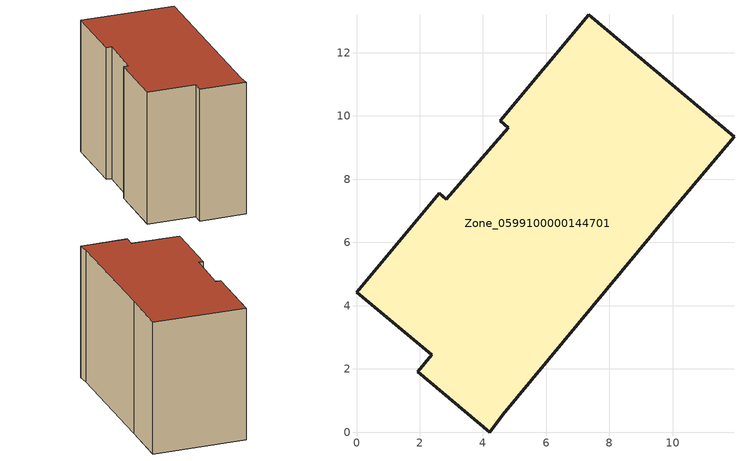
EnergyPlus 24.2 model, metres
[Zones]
Zone_0599100000144701
 floor ground (C_G): 4.54,9.85 7.35,13.19 11.94,9.35 9.82,6.82 4.63,0.55 4.22,0 1.93,1.91 2.38,2.44 0,4.43 2.62,7.55 2.84,7.36 4.79,9.63 z0
 wall outside (C_F): 2.38,2.44 1.93,1.91 4.22,0 4.63,0.55 9.82,6.82 11.94,9.35 7.35,13.19 4.54,9.85 4.79,9.63 2.84,7.36 2.62,7.55 0,4.43 2.38,2.44 z0:8.67
 roof outside (C_R): 7.35,13.19 4.54,9.85 4.79,9.63 2.84,7.36 2.62,7.55 0,4.43 2.38,2.44 1.93,1.91 4.22,0 4.63,0.55 9.82,6.82 11.94,9.35 z8.67
[BUILDING]
Pand.0599100000144701: North Axis=0; Terrain=City; Loads Convergence Tolerance Value=0.04; Temperature Convergence Tolerance Value=0.4; Solar Distribution=FullExterior; Maximum Number of Warmup Days=25; Minimum Number of Warmup Days=1
[Site:Location]
Rotterdam.The.Hague.AP_ZH_NLD Design_Conditions: Latitude=51.96; Longitude=4.45; Time Zone=1; Elevation=-4.5
[SITE:GROUNDTEMPERATURE:BUILDINGSURFACE]
18, 18, 18, 18, 18, 18, 18, 18, 18, 18, 18, 18
[MATERIAL] Thermal Absorptance=0.9; Solar Absorptance=0.7; Visible Absorptance=0.7
Name | Roughness | Thickness | Conductivity | Density | Specific Heat
G.TC.1946-1964 | MediumSmooth | 0.15 | 1 | 540 | 1210
F.TC.1946-1964 | Rough | 0.3 | 0.857143 | 1920 | 840
R.TC.1946-1964 | MediumRough | 0.2 | 0.235294 | 1500 | 1000
[CONSTRUCTION]
C_G: G.TC.1946-1964
C_F: F.TC.1946-1964
C_R: R.TC.1946-1964
[ZONE]
Zone_0599100000144701: Type=1; Multiplier=1; Ceiling Height=Autocalculate; Volume=Autocalculate; Floor Area=autocalculate; Part of Total Floor Area=Yes
[ZONEINFILTRATION:DESIGNFLOWRATE]
Infil_Zone_0599100000144701: Zone or ZoneList or Space or SpaceList=Zone_0599100000144701; Schedule=AlwaysOn; Design Flow Rate Calculation Method=Flow/Area; Flow Rate per Floor Area=0.003; Constant Term Coefficient=1; Temperature Term Coefficient=0; Velocity Term Coefficient=0; Velocity Squared Term Coefficient=0
[HVACTEMPLATE:ZONE:IDEALLOADSAIRSYSTEM]
Zone_0599100000144701: Maximum Heating Supply Air Temperature=50; Minimum Cooling Supply Air Temperature=13; Maximum Heating Supply Air Humidity Ratio=0.0156; Minimum Cooling Supply Air Humidity Ratio=0.0077; Heating Limit=NoLimit; Cooling Limit=NoLimit; Dehumidification Control Type=ConstantSensibleHeatRatio; Cooling Sensible Heat Ratio=0.7; Dehumidification Setpoint=60; Humidification Control Type=None; Humidification Setpoint=30; Outdoor Air Method=None; Outdoor Air Flow Rate per Person=0.00944; Outdoor Air Flow Rate per Zone Floor Area=0; Outdoor Air Flow Rate per Zone=0; Demand Controlled Ventilation Type=None; Outdoor Air Economizer Type=NoEconomizer; Heat Recovery Type=None; Sensible Heat Recovery Effectiveness=0.7; Latent Heat Recovery Effectiveness=0.65
[ZONECONTROL:THERMOSTAT]
ThermostatControl_Zone_0599100000144701: Zone or ZoneList=Zone_0599100000144701; Control Type Schedule=DualSetpointControlType; Control 1=Thermostat_Zone_0599100000144701; Temperature Difference Between Cutout And Setpoint=0
[THERMOSTATSETPOINT:DUALSETPOINT]
Thermostat_Zone_0599100000144701: Heating Setpoint Temperature Schedule=HeatingSetpoint_Zone_0599100000144701; Cooling Setpoint Temperature Schedule=CoolingSetpoint_Zone_0599100000144701
[SCHEDULE:COMPACT]
HeatingSetpoint_Zone_0599100000144701: Through: 12/31, For: AllDays, Until: 24:00, 21
CoolingSetpoint_Zone_0599100000144701: Through: 12/31, For: AllDays, Until: 24:00, 24
DualSetpointControlType: Through: 12/31, For: AllDays, Until: 24:00, 4
AlwaysOn: Through: 12/31, For: AllDays, Until: 24:00, 1
